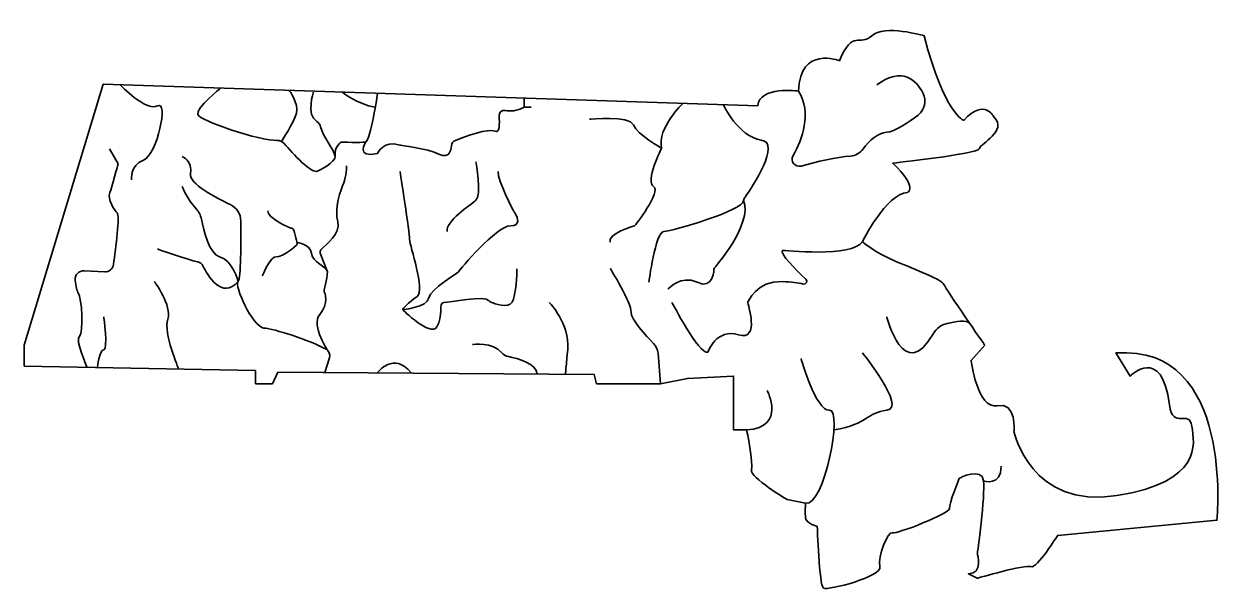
# Model space of a CAD drawing. Extents: x 49 to 602, y -440 to -181.
import ezdxf

# ---------------------------------------------------------------- set-up
doc = ezdxf.new("R2010")
doc.units = 0
doc.header["$MEASUREMENT"] = 0
doc.layers.add('Layer 1', color=7, linetype='Continuous', lineweight=0)

msp = doc.modelspace()

# ---------------------------------------------------------------- linework, layer by layer
at = {"layer": 'Layer 1', "color": 250, "lineweight": 35, "true_color": 0x231f20}
msp.add_lwpolyline([(277.74, -214.39), (277.74, -218.52), (280.81, -218.52)], dxfattribs=at)
at = {"layer": 'Layer 1', "color": 43, "lineweight": 35, "true_color": 0xfbb040}
msp.add_open_spline([(85.29, -208.1), (85.29, -208.1), (49.26, -327.32), (49.26, -327.32), (49.26, -327.32), (49.26, -336.82), (49.26, -336.82), (49.26, -336.82), (154.93, -338.93), (154.93, -338.93), (154.93, -338.93), (154.93, -344.91), (154.93, -344.91), (154.93, -344.91), (162.66, -344.91), (162.66, -344.91), (162.66, -344.91), (165.13, -339.63), (165.13, -339.63), (165.13, -339.63), (309.67, -340.69), (309.67, -340.69), (309.67, -340.69), (310.73, -344.91), (310.73, -344.91), (310.73, -344.91), (339.92, -344.91), (339.92, -344.91), (339.92, -344.91), (352.23, -342.44), (352.23, -342.44), (352.23, -342.44), (373.33, -341.39), (373.33, -341.39), (373.33, -341.39), (373.33, -366.01), (373.33, -366.01), (373.33, -366.01), (379.31, -366.01), (379.31, -366.01), (379.31, -366.01), (382.4, -381.23), (381.55, -384.37), (380.7, -387.52), (397.75, -397.79), (397.75, -397.79), (397.75, -397.79), (406.26, -399.48), (406.26, -399.48), (406.26, -399.48), (405.85, -403.97), (406.26, -406.42), (406.67, -408.87), (411.57, -410.1), (411.57, -410.1), (411.57, -410.1), (412.39, -437.06), (414.43, -438.28), (416.47, -439.51), (441.39, -432.97), (440.16, -428.48), (438.94, -423.99), (443.84, -412.14), (445.88, -412.96), (447.92, -413.78), (472.43, -403.97), (472.02, -401.93), (471.61, -399.89), (476.51, -388.04), (476.51, -388.04), (476.51, -388.04), (486.73, -382.73), (487.54, -389.27), (488.36, -395.8), (484.68, -422.76), (484.68, -422.76), (484.68, -422.76), (487.54, -431.75), (480.6, -431.75), (480.6, -431.75), (484.68, -433.79), (484.68, -433.79), (484.68, -433.79), (506.74, -427.25), (509.19, -428.48), (511.64, -429.71), (521.44, -414.18), (521.44, -414.18), (521.44, -414.18), (594.15, -407.24), (594.15, -407.24), (594.15, -407.24), (602.32, -326.78), (547.99, -330.86), (547.99, -330.86), (554.53, -341.48), (554.53, -341.48), (554.53, -341.48), (568.94, -326.7), (572.5, -354.55), (574, -366.25), (581.49, -356.18), (582.71, -364.35), (583.94, -372.52), (587.61, -389.66), (548.4, -396), (509.19, -402.34), (501.43, -366.8), (501.43, -366.8), (501.43, -366.8), (502.87, -353.02), (493.79, -354.93), (484.72, -356.84), (481.86, -334.28), (481.86, -334.28), (481.86, -334.28), (488.06, -327.23), (488.06, -327.23), (488.06, -327.23), (470.4, -301.92), (469.44, -299.53), (468.49, -297.15), (452.48, -291.17), (447.47, -289.03), (437.45, -284.73), (432.19, -279.96), (432.19, -279.96), (432.19, -279.96), (443.18, -257.99), (452.73, -257.51), (452.73, -257.51), (457.98, -255.6), (446.04, -244.14), (446.04, -244.14), (485.2, -239.84), (485.68, -237.46), (486.15, -235.07), (498.57, -229.34), (492.36, -223.13), (492.36, -223.13), (488.06, -214.06), (478.51, -224.56), (478.51, -224.56), (469.92, -222.18), (460.37, -185.89), (460.37, -185.89), (442.22, -180.63), (436.49, -185.89), (430.76, -191.14), (427.9, -182.54), (421.69, -197.35), (421.69, -197.35), (403.54, -190.18), (403.07, -211.19), (403.07, -211.19), (384.92, -208.81), (384.44, -217.88), (384.44, -217.88), (85.29, -208.1), (85.29, -208.1)], degree=3, knots=[0, 0, 0, 0, 1, 1, 1, 2, 2, 2, 3, 3, 3, 4, 4, 4, 5, 5, 5, 6, 6, 6, 7, 7, 7, 8, 8, 8, 9, 9, 9, 10, 10, 10, 11, 11, 11, 12, 12, 12, 13, 13, 13, 14, 14, 14, 15, 15, 15, 16, 16, 16, 17, 17, 17, 18, 18, 18, 19, 19, 19, 20, 20, 20, 21, 21, 21, 22, 22, 22, 23, 23, 23, 24, 24, 24, 25, 25, 25, 26, 26, 26, 27, 27, 27, 28, 28, 28, 29, 29, 29, 30, 30, 30, 31, 31, 31, 32, 32, 32, 33, 33, 33, 34, 34, 34, 35, 35, 35, 36, 36, 36, 37, 37, 37, 38, 38, 38, 39, 39, 39, 40, 40, 40, 41, 41, 41, 42, 42, 42, 43, 43, 43, 44, 44, 44, 45, 45, 45, 46, 46, 46, 47, 47, 47, 48, 48, 48, 49, 49, 49, 50, 50, 50, 51, 51, 51, 52, 52, 52, 53, 53, 53, 53], dxfattribs=at)
at = {"layer": 'Layer 1', "color": 250, "lineweight": 35, "true_color": 0x231f20}
for points, knots in [([(403.07, -211.19), (409.18, -221.4), (404.7, -233.23), (400.51, -240.65), (399.08, -243.18), (401.42, -246.19), (404.23, -245.42), (411.17, -243.53), (420.73, -241.21), (426.7, -240.91), (429.05, -240.8), (431.16, -239.52), (432.52, -237.6), (435.35, -233.6), (439.53, -230.23), (443.33, -230.02), (446.87, -229.83), (453.29, -225.45), (457.66, -222.15), (460.72, -219.84), (461.66, -215.66), (459.91, -212.24), (456.91, -206.36), (450.58, -199.69), (438.71, -208.35)], [0, 0, 0, 0, 1, 1, 1, 2, 2, 2, 3, 3, 3, 4, 4, 4, 5, 5, 5, 6, 6, 6, 7, 7, 7, 8, 8, 8, 8]), ([(93.14, -208.35), (93.14, -208.35), (104.92, -220.77), (110.12, -217.93), (115.31, -215.1), (110.12, -240.13), (103.74, -242.72), (97.37, -245.32), (98.31, -251.69), (98.31, -251.69)], [0, 0, 0, 0, 1, 1, 1, 2, 2, 2, 3, 3, 3, 3]), ([(181.41, -211.67), (181.41, -211.67), (177.91, -221.92), (182.9, -225.1), (183.78, -225.66), (184.41, -226.53), (184.64, -227.55), (185.59, -231.74), (190.79, -237.9), (191.33, -241.07), (191.75, -243.46), (183.54, -247.68), (183.54, -247.68), (180.77, -249.53), (171.79, -239.53), (168.01, -235.09), (167.19, -234.13), (165.97, -233.64), (164.71, -233.71), (157.45, -234.13), (129.14, -224.66), (128.53, -221.95), (127.82, -218.75), (138.95, -209.85), (138.95, -209.85)], [0, 0, 0, 0, 1, 1, 1, 2, 2, 2, 3, 3, 3, 4, 4, 4, 5, 5, 5, 6, 6, 6, 7, 7, 7, 8, 8, 8, 8]), ([(170.31, -210.88), (170.31, -210.88), (174.81, -216.99), (173.63, -221.24), (172.45, -225.49), (166.8, -234.14), (166.8, -234.14)], [0, 0, 0, 0, 1, 1, 1, 2, 2, 2, 2]), ([(210.7, -212.2), (210.7, -212.2), (207.39, -233.99), (205.26, -234.46), (203.14, -234.93), (194.17, -234.46), (194.17, -234.46), (194.17, -234.46), (190.63, -236.35), (191.33, -241.07)], [0, 0, 0, 0, 1, 1, 1, 2, 2, 2, 3, 3, 3, 3]), ([(205.26, -234.46), (205.26, -234.46), (200.33, -242.02), (210.7, -239.65), (210.7, -239.65), (213.53, -233.28), (220.85, -235.88), (220.85, -235.88), (232.89, -237.26), (239.02, -240.11), (243.32, -242.11), (244.26, -238.54), (244.44, -236.22), (244.53, -235.11), (245.2, -234.15), (246.24, -233.74), (250.56, -232.03), (261.47, -227.99), (264.29, -229.5), (266.49, -230.68), (266.5, -226.14), (266.19, -222.54), (266.06, -220.94), (267.51, -219.63), (269.08, -219.99), (271.2, -220.47), (274.21, -220.47), (277.74, -218.52)], [0, 0, 0, 0, 1, 1, 1, 2, 2, 2, 3, 3, 3, 4, 4, 4, 5, 5, 5, 6, 6, 6, 7, 7, 7, 8, 8, 8, 9, 9, 9, 9]), ([(334.66, -298.57), (334.66, -298.57), (337.56, -275.54), (341.5, -275.34), (345.31, -275.15), (377.75, -265.85), (377.94, -261.17), (377.96, -260.61), (378.24, -260.09), (378.57, -259.63), (381.94, -254.81), (395.23, -234.95), (385.98, -233.56), (375.46, -231.98), (368.61, -217.36), (368.61, -217.36)], [0, 0, 0, 0, 1, 1, 1, 2, 2, 2, 3, 3, 3, 4, 4, 4, 5, 5, 5, 5]), ([(307.55, -224.09), (307.55, -224.09), (325.71, -222.07), (327.56, -226.63), (329.4, -231.19), (340.45, -237.25), (340.45, -237.25), (340.45, -237.25), (332.82, -252.54), (336.77, -254.76), (340.72, -256.99), (328.08, -272.78), (328.08, -272.78), (328.08, -272.78), (315.19, -276.43), (317.03, -280.26)], [0, 0, 0, 0, 1, 1, 1, 2, 2, 2, 3, 3, 3, 4, 4, 4, 5, 5, 5, 5]), ([(77.92, -337.39), (77.92, -337.39), (72.34, -324.65), (74.47, -323.23), (76.59, -321.81), (75.49, -305.52), (74.04, -303.63), (73.32, -302.71), (72.85, -300.14), (72.54, -297.77), (72.23, -295.29), (74.22, -293.13), (76.72, -293.26), (76.72, -293.26), (86.02, -293.76), (86.02, -293.76), (88.03, -293.87), (89.79, -292.41), (90.04, -290.41), (91, -282.98), (93.14, -267.94), (91.7, -266.8), (90.36, -265.74), (87.2, -260.37), (88.4, -257.6), (89.17, -255.81), (92.12, -244.38), (92.12, -244.38), (92.12, -244.38), (88.16, -237.53), (88.16, -237.53)], [0, 0, 0, 0, 1, 1, 1, 2, 2, 2, 3, 3, 3, 4, 4, 4, 5, 5, 5, 6, 6, 6, 7, 7, 7, 8, 8, 8, 9, 9, 9, 10, 10, 10, 10]), ([(121.45, -241.07), (121.45, -241.07), (126.17, -242.96), (125.23, -249.1), (124.56, -253.47), (136.48, -259.77), (143.38, -263.02), (146.31, -264.4), (148.18, -267.33), (148.22, -270.56), (148.32, -279.62), (148.34, -296.99), (146.95, -298.2), (145.06, -299.86), (153.56, -318.98), (158.75, -319.45), (163.47, -319.88), (178.83, -324.55), (187.14, -329.15), (188.51, -329.91), (189.14, -331.54), (188.68, -333.04), (188.68, -333.04), (186.61, -339.79), (186.61, -339.79)], [0, 0, 0, 0, 1, 1, 1, 2, 2, 2, 3, 3, 3, 4, 4, 4, 5, 5, 5, 6, 6, 6, 7, 7, 7, 8, 8, 8, 8]), ([(196.56, -245.39), (196.56, -245.39), (196.41, -250.29), (195.22, -253.14), (194.03, -255.98), (190.73, -265), (192.5, -270.93), (194.1, -276.29), (187.05, -281.28), (184.79, -283.75), (184.44, -284.13), (184.34, -284.69), (184.53, -285.18), (184.53, -285.18), (187.79, -293.72), (187.79, -293.72)], [0, 0, 0, 0, 1, 1, 1, 2, 2, 2, 3, 3, 3, 4, 4, 4, 5, 5, 5, 5]), ([(220.98, -247.91), (220.98, -247.91), (225.35, -275.95), (225.33, -278.96), (225.32, -281.98), (232.67, -302.15), (228.71, -304.98), (224.75, -307.81), (222.11, -310.99), (222.11, -310.99), (222.11, -310.99), (234.74, -323.64), (237.76, -318.93), (240.77, -314.22), (238.42, -307.81), (240.92, -307.81), (243.29, -307.81), (259.66, -304.33), (261.69, -306.96), (262.09, -307.47), (262.68, -307.79), (263.29, -308.01), (265.97, -309.02), (271.68, -310.59), (272.82, -306.3), (274.33, -300.64), (274.33, -292.35), (274.33, -292.35)], [0, 0, 0, 0, 1, 1, 1, 2, 2, 2, 3, 3, 3, 4, 4, 4, 5, 5, 5, 6, 6, 6, 7, 7, 7, 8, 8, 8, 9, 9, 9, 9]), ([(222.11, -310.99), (222.11, -310.99), (233.35, -310.08), (234.13, -305.67), (234.9, -301.27), (247.04, -294.84), (247.65, -293.72), (248.16, -292.8), (264.97, -272.75), (271.45, -272.75), (273.88, -272.75), (274.67, -271.78), (274.71, -270.57), (274.77, -268.55), (272.75, -265.86), (272.75, -265.86), (272.75, -265.86), (265.49, -252.09), (265.75, -247.91)], [0, 0, 0, 0, 1, 1, 1, 2, 2, 2, 3, 3, 3, 4, 4, 4, 5, 5, 5, 6, 6, 6, 6]), ([(255.64, -243.46), (255.64, -243.46), (258.23, -259.01), (255.64, -261.09), (253.05, -263.16), (241.64, -270.94), (242.42, -275.34)], [0, 0, 0, 0, 1, 1, 1, 2, 2, 2, 2]), ([(110.12, -283.33), (110.12, -283.33), (123.68, -288.21), (128.65, -289.27), (129.63, -289.48), (130.46, -290.12), (130.9, -291.03), (133.01, -295.37), (139.58, -306.73), (146.95, -298.2), (146.95, -298.2), (144.59, -288.53), (138.45, -286.87), (133.84, -285.63), (131.23, -274.96), (130.21, -269.7), (129.88, -267.95), (129.05, -266.33), (127.83, -265.02), (123.79, -260.69), (121.45, -254.76), (121.45, -254.76)], [0, 0, 0, 0, 1, 1, 1, 2, 2, 2, 3, 3, 3, 4, 4, 4, 5, 5, 5, 6, 6, 6, 7, 7, 7, 7]), ([(343.35, -301.73), (343.35, -301.73), (349.14, -294.88), (356.77, -298.57), (364.4, -302.25), (364.4, -292.25), (364.4, -292.25), (364.4, -292.25), (382.22, -272.07), (377.94, -261.17)], [0, 0, 0, 0, 1, 1, 1, 2, 2, 2, 3, 3, 3, 3]), ([(188.48, -330.55), (188.48, -330.55), (180, -318.27), (184.25, -313.31), (188.5, -308.36), (186.69, -302.93), (186.3, -302.93), (185.9, -302.93), (187.67, -296.79), (187.79, -293.72), (187.87, -291.77), (180.71, -289.23), (180.47, -285.22), (180.24, -281.21), (173.82, -280.26), (173.82, -280.26), (173.82, -280.26), (172.45, -273.65), (171.74, -273.89), (171.03, -274.12), (160.09, -269.17), (160.49, -265.86)], [0, 0, 0, 0, 1, 1, 1, 2, 2, 2, 3, 3, 3, 4, 4, 4, 5, 5, 5, 6, 6, 6, 7, 7, 7, 7]), ([(158.04, -295.61), (158.04, -295.61), (161.82, -286.4), (164.42, -286.87), (167.02, -287.34), (175.91, -280.73), (173.82, -280.26)], [0, 0, 0, 0, 1, 1, 1, 2, 2, 2, 2]), ([(345.2, -307.78), (345.2, -307.78), (357.49, -331.53), (361.55, -330.55), (361.55, -330.55), (365.61, -319.32), (375.61, -322.52), (385.62, -325.72), (379.76, -307.78), (379.76, -307.78), (379.76, -307.78), (384.08, -297.62), (395.62, -298.2), (399.7, -298.41), (402.82, -298.86), (405.15, -299.35), (406.47, -299.63), (407.32, -297.99), (406.33, -297.07), (401.42, -292.5), (394.56, -285.65), (395.62, -283.94), (395.62, -283.94), (427.96, -287.34), (432.19, -279.96)], [0, 0, 0, 0, 1, 1, 1, 2, 2, 2, 3, 3, 3, 4, 4, 4, 5, 5, 5, 6, 6, 6, 7, 7, 7, 8, 8, 8, 8]), ([(317.03, -292.25), (317.03, -292.25), (326.77, -308.04), (326.5, -312.25), (326.3, -315.44), (333.35, -323.01), (336.78, -326.49), (337.96, -327.7), (338.69, -329.27), (338.82, -330.95), (338.82, -330.95), (339.92, -344.91), (339.92, -344.91)], [0, 0, 0, 0, 1, 1, 1, 2, 2, 2, 3, 3, 3, 4, 4, 4, 4]), ([(119.85, -338.23), (119.85, -338.23), (112.72, -321.58), (114.84, -315.44), (116.97, -309.3), (108.7, -298.2), (108.7, -298.2)], [0, 0, 0, 0, 1, 1, 1, 2, 2, 2, 2]), ([(289.13, -307.78), (289.13, -307.78), (298.6, -317.61), (297.55, -329.1), (296.5, -340.59), (296.5, -340.59), (296.5, -340.59)], [0, 0, 0, 0, 1, 1, 1, 2, 2, 2, 2]), ([(82.73, -337.39), (82.73, -337.39), (83.44, -329.6), (85.57, -329.37), (87.69, -329.13), (85.57, -314.26), (85.57, -314.26)], [0, 0, 0, 0, 1, 1, 1, 2, 2, 2, 2]), ([(443.33, -314.26), (443.33, -314.26), (451.1, -345.59), (464.62, -321.98), (465.96, -319.64), (468.24, -318), (470.86, -317.39), (474.77, -316.47), (480.01, -315.6), (481.12, -317.21)], [0, 0, 0, 0, 1, 1, 1, 2, 2, 2, 3, 3, 3, 3]), ([(254.13, -326.99), (254.13, -326.99), (263.41, -325.67), (267.39, -330.71), (268.15, -331.67), (269.23, -332.34), (270.45, -332.52), (274.63, -333.16), (283.6, -335.78), (283.6, -340.5)], [0, 0, 0, 0, 1, 1, 1, 2, 2, 2, 3, 3, 3, 3]), ([(432.19, -330.79), (432.19, -330.79), (452.56, -356), (443.33, -357.02), (434.1, -358.04), (435.21, -363.2), (419.26, -366.01)], [0, 0, 0, 0, 1, 1, 1, 2, 2, 2, 2]), ([(404.09, -333.31), (404.09, -333.31), (411.01, -357.54), (417.17, -357.02), (423.32, -356.5), (414.77, -401.17), (406.26, -399.48)], [0, 0, 0, 0, 1, 1, 1, 2, 2, 2, 2])]:
    msp.add_open_spline(points, degree=3, knots=knots, dxfattribs=at)
for points in [[(194.55, -211.67), (194.55, -211.67), (201.29, -217.22), (209.65, -218.52)], [(350.21, -216.76), (350.21, -216.76), (338.35, -228.04), (340.45, -237.25)], [(210.7, -339.79), (210.7, -339.79), (218.16, -330.11), (225.95, -339.79)], [(388.7, -348.04), (388.7, -348.04), (397.62, -364.74), (379.31, -366.01)], [(487.54, -389.27), (487.54, -389.27), (495.65, -392.05), (495.65, -382.63)]]:
    msp.add_open_spline(points, degree=3, dxfattribs=at)

doc.saveas('drawing.dxf')
